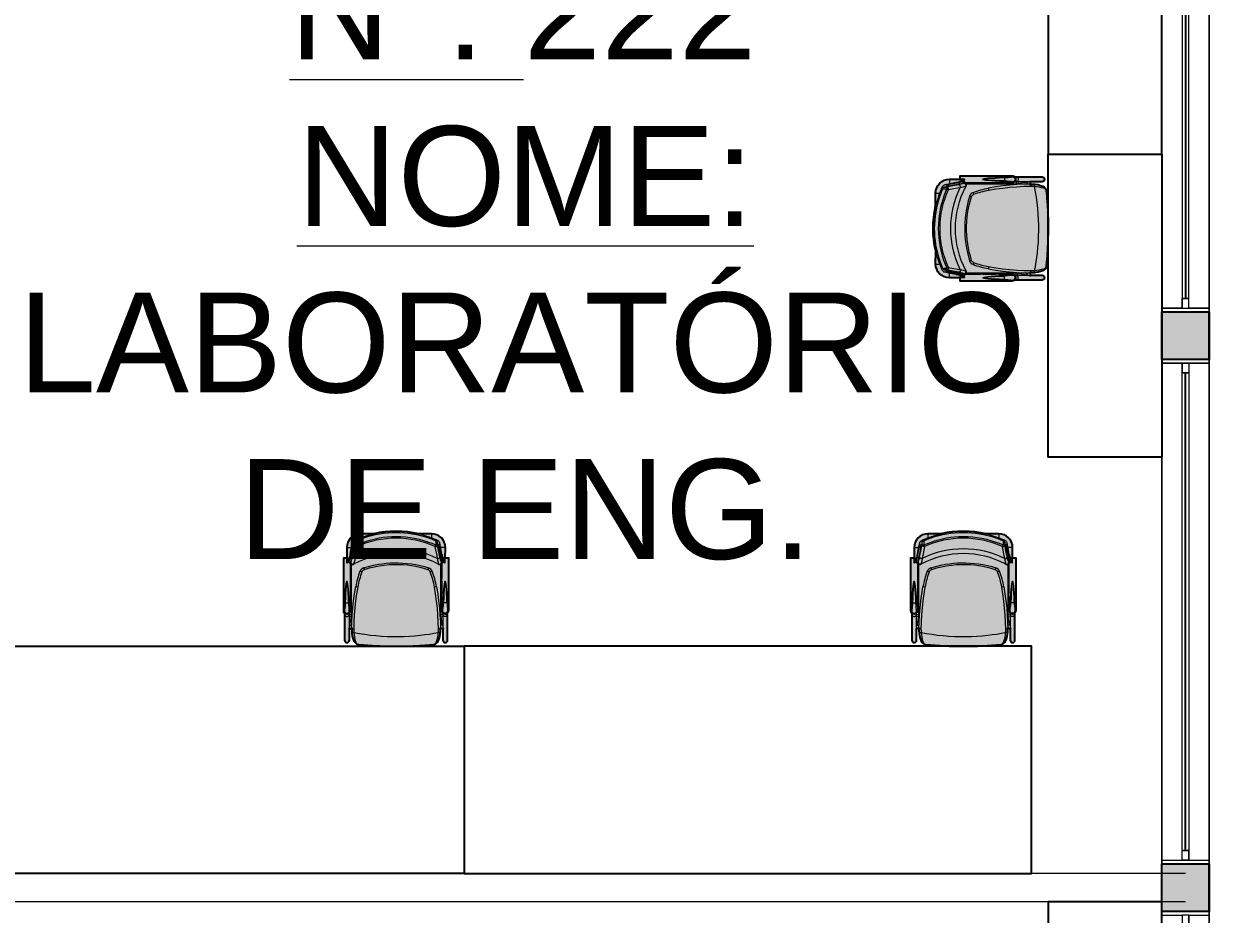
# Model space of a CAD drawing. Header units: metres. Extents: x 512 to 829, y -209 to 245.
# Drawn here: x 706.9 to 713.17, y -145.59 to -140.88 of the extents above; entities that cross this region are included whole.
import ezdxf

# ---------------------------------------------------------------- set-up
doc = ezdxf.new("R2010")
doc.units = ezdxf.units.M
doc.header["$LTSCALE"] = 0.508
doc.set_wipeout_variables(frame=1)
doc.header["$PDSIZE"] = -2
doc.layers.get('0').update_dxf_attribs({"lineweight": 15})
for name, color, linetype, lineweight in [('AMB-NOVOS', 10, 'Continuous', 15), ('None', 7, 'Continuous', 5), ('NãoImprimir', 7, 'Continuous', 5), ('Peitoris', 2, 'Continuous', 5), ('Telhado-Princ', 7, 'Continuous', 5)]:
    doc.layers.add(name, color=color, linetype=linetype, lineweight=lineweight)
doc.layers.add('MB-ARQ-MOBILIÁRIO 02', color=2, linetype='Continuous')
doc.layers.add('MB-ARQ-MOBILIÁRIO-CADEIRAS', color=7, linetype='Continuous')
doc.layers.add('MB-ARQ-MOBILIÁRIO-CADEIRAS-02', color=7, linetype='Continuous', true_color=0x747474)

# ---------------------------------------------------------------- blocks, each defined once
blk = doc.blocks.new('Grupo-4178')
at = {"color": 7, "linetype": 'Continuous', "lineweight": 5}
for points in [[(-1.325, 0.125), (-1.30595, 0.125), (-1.30595, -0.125), (-1.325, -0.125)], [(1.30595, 0.125), (1.325, 0.125), (1.325, -0.125), (1.30595, -0.125)]]:
    blk.add_wipeout(points, dxfattribs=at).dxf.layer = 'None'
at = {"layer": 'None', "color": 7, "linetype": 'Continuous', "lineweight": 5}
for points in [[(-1.325, 0.125), (-1.30595, 0.125), (-1.30595, -0.125), (-1.325, -0.125)], [(1.30595, 0.125), (1.325, 0.125), (1.325, -0.125), (1.30595, -0.125)]]:
    blk.add_lwpolyline(points, close=True, dxfattribs=at)
blk = doc.blocks.new('Grupo-4179')
at = {"layer": 'None', "color": 7}
blk.add_blockref('Grupo-4178', (0, 0), dxfattribs=at)
at = {"layer": 'None', "color": 7, "linetype": 'Continuous', "lineweight": 5}
for p, q in [((-1.325, 0.125), (-1.30595, 0.125)), ((-1.30595, 0.125), (-1.30595, -0.125)), ((1.325, 0.125), (1.30595, 0.125)), ((1.30595, 0.125), (1.30595, -0.125)), ((-1.325, -0.125), (-1.30595, -0.125)), ((1.325, -0.125), (1.30595, -0.125))]:
    blk.add_line(p, q, dxfattribs=at)
blk = doc.blocks.new('Grupo-4180')
at = {"layer": 'None', "color": 7, "linetype": 'Continuous', "lineweight": 5}
for p, q in [((-1.3059, 0.0175), (-1.3059, -0.0175)), ((1.3059, 0.0175), (1.3059, -0.0175))]:
    blk.add_line(p, q, dxfattribs=at)
blk = doc.blocks.new('Grupo-4181')
at = {"color": 7, "linetype": 'Continuous', "lineweight": 5}
for points in [[(-1.3059, 0.0175), (-1.2551, 0.0175), (-1.2551, -0.0175), (-1.3059, -0.0175)], [(1.2551, 0.0175), (1.3059, 0.0175), (1.3059, -0.0175), (1.2551, -0.0175)]]:
    blk.add_wipeout(points, dxfattribs=at).dxf.layer = 'None'
at = {"layer": 'None', "color": 7, "linetype": 'Continuous', "lineweight": 5}
for points in [[(-1.3059, 0.0175), (-1.2551, 0.0175), (-1.2551, -0.0175), (-1.3059, -0.0175)], [(1.2551, 0.0175), (1.3059, 0.0175), (1.3059, -0.0175), (1.2551, -0.0175)]]:
    blk.add_lwpolyline(points, close=True, dxfattribs=at)
blk = doc.blocks.new('Grupo-4182')
at = {"layer": 'None', "color": 7}
blk.add_blockref('Grupo-4180', (0, 0), dxfattribs=at)
at = {"color": 7, "linetype": 'Continuous', "lineweight": 5}
blk.add_wipeout([(-1.2551, 0.0175), (1.2551, 0.0175), (1.2551, -0.0175), (-1.2551, -0.0175)], dxfattribs=at).dxf.layer = 'None'
at = {"layer": 'None', "color": 7, "linetype": 'Continuous', "lineweight": 5}
blk.add_lwpolyline([(-1.2551, 0.0175), (1.2551, 0.0175), (1.2551, -0.0175), (-1.2551, -0.0175)], close=True, dxfattribs=at)
at = {"layer": 'None', "color": 7}
blk.add_blockref('Grupo-4181', (0, 0), dxfattribs=at)
at = {"layer": 'None', "color": 7, "linetype": 'Continuous', "lineweight": 5}
for p, q in [((-1.3059, 0.0175), (-1.2551, 0.0175)), ((-1.2551, 0.0175), (-1.2551, -0.0175)), ((1.3059, 0.0175), (1.2551, 0.0175)), ((1.2551, 0.0175), (1.2551, -0.0175)), ((-1.3059, -0.0175), (-1.2551, -0.0175)), ((1.3059, -0.0175), (1.2551, -0.0175))]:
    blk.add_line(p, q, dxfattribs=at)
blk = doc.blocks.new('Grupo-4183')
at = {"color": 7, "linetype": 'Continuous', "lineweight": 9}
blk.add_wipeout([(-1.25515, 0.000635), (1.25515, 0.000635), (1.25515, -0.000635), (-1.25515, -0.000635)], dxfattribs=at).dxf.layer = 'None'
blk = doc.blocks.new('Grupo-4184')
at = {"layer": 'None', "color": 7}
blk.add_blockref('Grupo-4183', (0, 0), dxfattribs=at)
at = {"layer": 'None', "color": 7, "linetype": 'Continuous', "lineweight": 25}
for p, q in [((-1.25515, 0.000635), (1.25515, 0.000635)), ((-1.25515, -0.000635), (1.25515, -0.000635))]:
    blk.add_line(p, q, dxfattribs=at)
blk = doc.blocks.new('Grupo-4185')
at = {"layer": 'None', "color": 7, "linetype": 'Continuous', "lineweight": 20}
for p, q in [((1.325, 0.125), (-1.325, 0.125)), ((1.325, -0.125), (-1.325, -0.125))]:
    blk.add_line(p, q, dxfattribs=at)
blk = doc.blocks.new('Window (2D)-355')
at = {"color": 7, "linetype": 'Continuous', "lineweight": 5}
blk.add_wipeout([(-1.325, 0.125), (1.325, 0.125), (1.325, -0.125), (-1.325, -0.125)], dxfattribs=at).dxf.layer = 'None'
at = {"layer": 'None', "color": 7}
blk.add_blockref('Grupo-4179', (0, 0), dxfattribs=at)
at = {"layer": 'None', "color": 7, "linetype": 'Continuous', "lineweight": 5}
for p, q in [((-1.325, 0.125), (1.325, 0.125)), ((-1.325, -0.125), (1.325, -0.125))]:
    blk.add_line(p, q, dxfattribs=at)
at = {"layer": 'NãoImprimir', "linetype": 'Continuous'}
for p in [(-1.325, 0), (1.325, 0)]:
    blk.add_point(p, dxfattribs=at)
at = {"layer": 'Peitoris'}
blk.add_blockref('Grupo-4182', (0, 0), dxfattribs=at)
blk.add_blockref('Grupo-4184', (0, 0), dxfattribs=at)
at = {"layer": 'Telhado-Princ'}
blk.add_blockref('Grupo-4185', (0, 0), dxfattribs=at)
blk = doc.blocks.new('Grupo-4186')
at = {"color": 7, "linetype": 'Continuous', "lineweight": 5}
for points in [[(-1.325, 0.125), (-1.30595, 0.125), (-1.30595, -0.125), (-1.325, -0.125)], [(1.30595, 0.125), (1.325, 0.125), (1.325, -0.125), (1.30595, -0.125)]]:
    blk.add_wipeout(points, dxfattribs=at).dxf.layer = 'None'
at = {"layer": 'None', "color": 7, "linetype": 'Continuous', "lineweight": 5}
for points in [[(-1.325, 0.125), (-1.30595, 0.125), (-1.30595, -0.125), (-1.325, -0.125)], [(1.30595, 0.125), (1.325, 0.125), (1.325, -0.125), (1.30595, -0.125)]]:
    blk.add_lwpolyline(points, close=True, dxfattribs=at)
blk = doc.blocks.new('Grupo-4187')
at = {"layer": 'None', "color": 7}
blk.add_blockref('Grupo-4186', (0, 0), dxfattribs=at)
at = {"layer": 'None', "color": 7, "linetype": 'Continuous', "lineweight": 5}
for p, q in [((-1.325, 0.125), (-1.30595, 0.125)), ((-1.30595, 0.125), (-1.30595, -0.125)), ((1.325, 0.125), (1.30595, 0.125)), ((1.30595, 0.125), (1.30595, -0.125)), ((-1.325, -0.125), (-1.30595, -0.125)), ((1.325, -0.125), (1.30595, -0.125))]:
    blk.add_line(p, q, dxfattribs=at)
blk = doc.blocks.new('Grupo-4188')
at = {"layer": 'None', "color": 7, "linetype": 'Continuous', "lineweight": 5}
for p, q in [((-1.3059, 0.0175), (-1.3059, -0.0175)), ((1.3059, 0.0175), (1.3059, -0.0175))]:
    blk.add_line(p, q, dxfattribs=at)
blk = doc.blocks.new('Grupo-4189')
at = {"color": 7, "linetype": 'Continuous', "lineweight": 5}
for points in [[(-1.3059, 0.0175), (-1.2551, 0.0175), (-1.2551, -0.0175), (-1.3059, -0.0175)], [(1.2551, 0.0175), (1.3059, 0.0175), (1.3059, -0.0175), (1.2551, -0.0175)]]:
    blk.add_wipeout(points, dxfattribs=at).dxf.layer = 'None'
at = {"layer": 'None', "color": 7, "linetype": 'Continuous', "lineweight": 5}
for points in [[(-1.3059, 0.0175), (-1.2551, 0.0175), (-1.2551, -0.0175), (-1.3059, -0.0175)], [(1.2551, 0.0175), (1.3059, 0.0175), (1.3059, -0.0175), (1.2551, -0.0175)]]:
    blk.add_lwpolyline(points, close=True, dxfattribs=at)
blk = doc.blocks.new('Grupo-4190')
at = {"layer": 'None', "color": 7}
blk.add_blockref('Grupo-4188', (0, 0), dxfattribs=at)
at = {"color": 7, "linetype": 'Continuous', "lineweight": 5}
blk.add_wipeout([(-1.2551, 0.0175), (1.2551, 0.0175), (1.2551, -0.0175), (-1.2551, -0.0175)], dxfattribs=at).dxf.layer = 'None'
at = {"layer": 'None', "color": 7, "linetype": 'Continuous', "lineweight": 5}
blk.add_lwpolyline([(-1.2551, 0.0175), (1.2551, 0.0175), (1.2551, -0.0175), (-1.2551, -0.0175)], close=True, dxfattribs=at)
at = {"layer": 'None', "color": 7}
blk.add_blockref('Grupo-4189', (0, 0), dxfattribs=at)
at = {"layer": 'None', "color": 7, "linetype": 'Continuous', "lineweight": 5}
for p, q in [((-1.3059, 0.0175), (-1.2551, 0.0175)), ((-1.2551, 0.0175), (-1.2551, -0.0175)), ((1.3059, 0.0175), (1.2551, 0.0175)), ((1.2551, 0.0175), (1.2551, -0.0175)), ((-1.3059, -0.0175), (-1.2551, -0.0175)), ((1.3059, -0.0175), (1.2551, -0.0175))]:
    blk.add_line(p, q, dxfattribs=at)
blk = doc.blocks.new('Grupo-4191')
at = {"color": 7, "linetype": 'Continuous', "lineweight": 9}
blk.add_wipeout([(-1.25515, 0.000635), (1.25515, 0.000635), (1.25515, -0.000635), (-1.25515, -0.000635)], dxfattribs=at).dxf.layer = 'None'
blk = doc.blocks.new('Grupo-4192')
at = {"layer": 'None', "color": 7}
blk.add_blockref('Grupo-4191', (0, 0), dxfattribs=at)
at = {"layer": 'None', "color": 7, "linetype": 'Continuous', "lineweight": 25}
for p, q in [((-1.25515, 0.000635), (1.25515, 0.000635)), ((-1.25515, -0.000635), (1.25515, -0.000635))]:
    blk.add_line(p, q, dxfattribs=at)
blk = doc.blocks.new('Grupo-4193')
at = {"layer": 'None', "color": 7, "linetype": 'Continuous', "lineweight": 20}
for p, q in [((1.325, 0.125), (-1.325, 0.125)), ((1.325, -0.125), (-1.325, -0.125))]:
    blk.add_line(p, q, dxfattribs=at)
blk = doc.blocks.new('Window (2D)-356')
at = {"color": 7, "linetype": 'Continuous', "lineweight": 5}
blk.add_wipeout([(-1.325, 0.125), (1.325, 0.125), (1.325, -0.125), (-1.325, -0.125)], dxfattribs=at).dxf.layer = 'None'
at = {"layer": 'None', "color": 7}
blk.add_blockref('Grupo-4187', (0, 0), dxfattribs=at)
at = {"layer": 'None', "color": 7, "linetype": 'Continuous', "lineweight": 5}
for p, q in [((-1.325, 0.125), (1.325, 0.125)), ((-1.325, -0.125), (1.325, -0.125))]:
    blk.add_line(p, q, dxfattribs=at)
at = {"layer": 'NãoImprimir', "linetype": 'Continuous'}
for p in [(-1.325, 0), (1.325, 0)]:
    blk.add_point(p, dxfattribs=at)
at = {"layer": 'Peitoris'}
blk.add_blockref('Grupo-4190', (0, 0), dxfattribs=at)
blk.add_blockref('Grupo-4192', (0, 0), dxfattribs=at)
at = {"layer": 'Telhado-Princ'}
blk.add_blockref('Grupo-4193', (0, 0), dxfattribs=at)
blk = doc.blocks.new('Grupo-4194')
at = {"color": 7, "linetype": 'Continuous', "lineweight": 5}
for points in [[(-1.325, 0.125), (-1.30595, 0.125), (-1.30595, -0.125), (-1.325, -0.125)], [(1.30595, 0.125), (1.325, 0.125), (1.325, -0.125), (1.30595, -0.125)]]:
    blk.add_wipeout(points, dxfattribs=at).dxf.layer = 'None'
at = {"layer": 'None', "color": 7, "linetype": 'Continuous', "lineweight": 5}
for points in [[(-1.325, 0.125), (-1.30595, 0.125), (-1.30595, -0.125), (-1.325, -0.125)], [(1.30595, 0.125), (1.325, 0.125), (1.325, -0.125), (1.30595, -0.125)]]:
    blk.add_lwpolyline(points, close=True, dxfattribs=at)
blk = doc.blocks.new('Grupo-4195')
at = {"layer": 'None', "color": 7}
blk.add_blockref('Grupo-4194', (0, 0), dxfattribs=at)
at = {"layer": 'None', "color": 7, "linetype": 'Continuous', "lineweight": 5}
for p, q in [((-1.325, 0.125), (-1.30595, 0.125)), ((-1.30595, 0.125), (-1.30595, -0.125)), ((1.325, 0.125), (1.30595, 0.125)), ((1.30595, 0.125), (1.30595, -0.125)), ((-1.325, -0.125), (-1.30595, -0.125)), ((1.325, -0.125), (1.30595, -0.125))]:
    blk.add_line(p, q, dxfattribs=at)
blk = doc.blocks.new('Grupo-4196')
at = {"layer": 'None', "color": 7, "linetype": 'Continuous', "lineweight": 5}
for p, q in [((-1.3059, 0.0175), (-1.3059, -0.0175)), ((1.3059, 0.0175), (1.3059, -0.0175))]:
    blk.add_line(p, q, dxfattribs=at)
blk = doc.blocks.new('Grupo-4197')
at = {"color": 7, "linetype": 'Continuous', "lineweight": 5}
for points in [[(-1.3059, 0.0175), (-1.2551, 0.0175), (-1.2551, -0.0175), (-1.3059, -0.0175)], [(1.2551, 0.0175), (1.3059, 0.0175), (1.3059, -0.0175), (1.2551, -0.0175)]]:
    blk.add_wipeout(points, dxfattribs=at).dxf.layer = 'None'
at = {"layer": 'None', "color": 7, "linetype": 'Continuous', "lineweight": 5}
for points in [[(-1.3059, 0.0175), (-1.2551, 0.0175), (-1.2551, -0.0175), (-1.3059, -0.0175)], [(1.2551, 0.0175), (1.3059, 0.0175), (1.3059, -0.0175), (1.2551, -0.0175)]]:
    blk.add_lwpolyline(points, close=True, dxfattribs=at)
blk = doc.blocks.new('Grupo-4198')
at = {"layer": 'None', "color": 7}
blk.add_blockref('Grupo-4196', (0, 0), dxfattribs=at)
at = {"color": 7, "linetype": 'Continuous', "lineweight": 5}
blk.add_wipeout([(-1.2551, 0.0175), (1.2551, 0.0175), (1.2551, -0.0175), (-1.2551, -0.0175)], dxfattribs=at).dxf.layer = 'None'
at = {"layer": 'None', "color": 7, "linetype": 'Continuous', "lineweight": 5}
blk.add_lwpolyline([(-1.2551, 0.0175), (1.2551, 0.0175), (1.2551, -0.0175), (-1.2551, -0.0175)], close=True, dxfattribs=at)
at = {"layer": 'None', "color": 7}
blk.add_blockref('Grupo-4197', (0, 0), dxfattribs=at)
at = {"layer": 'None', "color": 7, "linetype": 'Continuous', "lineweight": 5}
for p, q in [((-1.3059, 0.0175), (-1.2551, 0.0175)), ((-1.2551, 0.0175), (-1.2551, -0.0175)), ((1.3059, 0.0175), (1.2551, 0.0175)), ((1.2551, 0.0175), (1.2551, -0.0175)), ((-1.3059, -0.0175), (-1.2551, -0.0175)), ((1.3059, -0.0175), (1.2551, -0.0175))]:
    blk.add_line(p, q, dxfattribs=at)
blk = doc.blocks.new('Grupo-4199')
at = {"color": 7, "linetype": 'Continuous', "lineweight": 9}
blk.add_wipeout([(-1.25515, 0.000635), (1.25515, 0.000635), (1.25515, -0.000635), (-1.25515, -0.000635)], dxfattribs=at).dxf.layer = 'None'
blk = doc.blocks.new('Grupo-4200')
at = {"layer": 'None', "color": 7}
blk.add_blockref('Grupo-4199', (0, 0), dxfattribs=at)
at = {"layer": 'None', "color": 7, "linetype": 'Continuous', "lineweight": 25}
for p, q in [((-1.25515, 0.000635), (1.25515, 0.000635)), ((-1.25515, -0.000635), (1.25515, -0.000635))]:
    blk.add_line(p, q, dxfattribs=at)
blk = doc.blocks.new('Grupo-4201')
at = {"layer": 'None', "color": 7, "linetype": 'Continuous', "lineweight": 20}
for p, q in [((1.325, 0.125), (-1.325, 0.125)), ((1.325, -0.125), (-1.325, -0.125))]:
    blk.add_line(p, q, dxfattribs=at)
blk = doc.blocks.new('Window (2D)-357')
at = {"color": 7, "linetype": 'Continuous', "lineweight": 5}
blk.add_wipeout([(-1.325, 0.125), (1.325, 0.125), (1.325, -0.125), (-1.325, -0.125)], dxfattribs=at).dxf.layer = 'None'
at = {"layer": 'None', "color": 7}
blk.add_blockref('Grupo-4195', (0, 0), dxfattribs=at)
at = {"layer": 'None', "color": 7, "linetype": 'Continuous', "lineweight": 5}
for p, q in [((-1.325, 0.125), (1.325, 0.125)), ((-1.325, -0.125), (1.325, -0.125))]:
    blk.add_line(p, q, dxfattribs=at)
at = {"layer": 'NãoImprimir', "linetype": 'Continuous'}
for p in [(-1.325, 0), (1.325, 0)]:
    blk.add_point(p, dxfattribs=at)
at = {"layer": 'Peitoris'}
blk.add_blockref('Grupo-4198', (0, 0), dxfattribs=at)
blk.add_blockref('Grupo-4200', (0, 0), dxfattribs=at)
at = {"layer": 'Telhado-Princ'}
blk.add_blockref('Grupo-4201', (0, 0), dxfattribs=at)
blk = doc.blocks.new('TECTON FIXA')
h = blk.add_hatch(color=256)
edge = h.paths.add_edge_path()
edge.add_line((-0.2473, 0.0321), (-0.2473, 0.0928))
edge.add_line((-0.2473, 0.0928), (-0.2348, 0.0968))
edge.add_line((-0.2348, 0.0968), (-0.2348, 0.0817))
edge.add_arc((-0.105, 0.0817), 0.1298, 180, 204.52049)
edge.add_arc((-0.1939, 0.0412), 0.0321, 204.52049, 259.94079)
edge.add_arc((-0.002, 2.0405), 2.0405, 264.44547, 275.71592)
edge.add_arc((0.196, 0.0391), 0.0294, 280.22059, 337.58541)
edge.add_arc((0.0809, 0.0865), 0.1539, 337.58541, 356.34652)
edge.add_line((0.2344, 0.0767), (0.2348, 0.0968))
edge.add_line((0.2348, 0.0968), (0.2473, 0.0928))
edge.add_line((0.2473, 0.0928), (0.2473, 0.0321))
edge.add_arc((0.26, 0.0321), 0.0127, 180, 360)
edge.add_line((0.2727, 0.0321), (0.2726, 0.1751))
edge.add_arc((0.299, 0.1752), 0.0264, 140.26598, 180.05265, ccw=False)
edge.add_line((0.2787, 0.192), (0.279, 0.4651))
edge.add_line((0.279, 0.4651), (0.26, 0.4651))
edge.add_line((0.26, 0.4651), (0.2604, 0.5221))
edge.add_arc((0.1881, 0.5226), 0.0723, 359.64528, 450.35472)
edge.add_line((0.1877, 0.5948), (0.1189, 0.5944))
edge.add_arc((0, 0.0855), 0.5226, 76.84676, 102.97923)
edge.add_line((-0.1174, 0.5948), (-0.1877, 0.5948))
edge.add_arc((-0.1877, 0.5221), 0.0727, 90, 180)
edge.add_line((-0.2604, 0.5221), (-0.26, 0.4651))
edge.add_line((-0.26, 0.4651), (-0.279, 0.4651))
edge.add_line((-0.279, 0.4651), (-0.2789, 0.1891))
edge.add_arc((-0.2605, 0.1891), 0.0185, 180.0184, 226.71001)
edge.add_line((-0.2731, 0.1757), (-0.2727, 0.0321))
edge.add_arc((-0.26, 0.0321), 0.0127, 180.16437, 360)
blk.add_lwpolyline([(-0.2727, 0.0321, 1), (-0.2473, 0.0321), (-0.2473, 0.0928), (-0.2348, 0.0968), (-0.2348, 0.0817, 0.107401), (-0.2231, 0.0278, 0.246643), (-0.1995, 0.0096, 0.049216), (0.2012, 0.0101, 0.255663), (0.2231, 0.0278, 0.082044), (0.2344, 0.0767), (0.2348, 0.0968), (0.2473, 0.0928), (0.2473, 0.0321, 1), (0.2727, 0.0321), (0.2726, 0.1751, -0.175367), (0.2787, 0.192), (0.279, 0.4651), (0.26, 0.4651), (0.2604, 0.5221, 0.417845), (0.1877, 0.5948), (0.1189, 0.5944, 0.114521), (-0.1174, 0.5948), (-0.1877, 0.5948, 0.414214), (-0.2604, 0.5221), (-0.26, 0.4651), (-0.279, 0.4651), (-0.2789, 0.1891, 0.206597), (-0.2731, 0.1757), (-0.2727, 0.0321, 0.998567), (-0.2473, 0.0321), (-0.2473, 0.0928), (-0.2348, 0.0968)], format="xyb")
at = {"layer": 'MB-ARQ-MOBILIÁRIO-CADEIRAS', "linetype": 'Continuous', "lineweight": 15}
for p, q in [((-0.1174, 0.5948), (-0.1877, 0.5948)), ((-0.1877, 0.5948), (-0.1877, 0.5736)), ((0.1877, 0.5948), (0.1174, 0.5948)), ((0.1877, 0.5948), (0.1877, 0.5736)), ((-0.2604, 0.5221), (-0.2604, 0.4651)), ((-0.2604, 0.5221), (-0.2358, 0.5221)), ((-0.231, 0.5293), (-0.231, 0.5471)), ((-0.2188, 0.5499), (-0.2192, 0.5482)), ((-0.2192, 0.5482), (-0.2192, 0.5399)), ((-0.2188, 0.5356), (-0.2188, 0.5499)), ((-0.2188, 0.5356), (-0.2098, 0.5356)), ((-0.213, 0.5562), (-0.213, 0.5633)), ((-0.2098, 0.5579), (-0.2098, 0.5356)), ((0.2098, 0.5579), (0.2098, 0.5356)), ((0.2188, 0.5356), (0.2098, 0.5356)), ((0.213, 0.5562), (0.213, 0.5633)), ((0.2188, 0.5356), (0.2188, 0.5499)), ((0.2188, 0.5499), (0.2192, 0.5482)), ((0.2192, 0.5482), (0.2192, 0.5399)), ((0.231, 0.5293), (0.231, 0.5471)), ((0.2604, 0.5221), (0.2358, 0.5221)), ((0.2604, 0.4651), (0.2604, 0.5221)), ((-0.279, 0.4651), (-0.279, 0.3557)), ((-0.279, 0.4651), (-0.26, 0.4651)), ((-0.26, 0.44), (-0.26, 0.4651)), ((-0.26, 0.4651), (-0.2485, 0.4651)), ((-0.2532, 0.4441), (-0.2532, 0.4604)), ((-0.2498, 0.4455), (-0.2494, 0.4465)), ((-0.2498, 0.4455), (-0.2498, 0.4456)), ((-0.2492, 0.447), (-0.2494, 0.4466)), ((-0.2494, 0.4465), (-0.2494, 0.4466)), ((-0.2492, 0.4633), (-0.2492, 0.447)), ((-0.241, 0.3558), (-0.241, 0.442)), ((-0.241, 0.4415), (-0.2407, 0.4416)), ((-0.24, 0.4435), (-0.24, 0.4433)), ((-0.2395, 0.4452), (-0.2395, 0.4447)), ((0.2395, 0.4452), (0.2395, 0.4447)), ((0.24, 0.4433), (0.24, 0.4435)), ((0.241, 0.4415), (0.2407, 0.4416)), ((0.241, 0.442), (0.241, 0.3558)), ((0.26, 0.4651), (0.2485, 0.4651)), ((0.2492, 0.4633), (0.2492, 0.447)), ((0.2492, 0.447), (0.2494, 0.4466)), ((0.2494, 0.4465), (0.2494, 0.4466)), ((0.2498, 0.4455), (0.2494, 0.4465)), ((0.2498, 0.4455), (0.2498, 0.4456)), ((0.2532, 0.4441), (0.2532, 0.4604)), ((0.26, 0.44), (0.26, 0.4651)), ((0.279, 0.4651), (0.26, 0.4651)), ((0.279, 0.3557), (0.279, 0.4651)), ((-0.235, 0.1685), (-0.235, 0.4342)), ((-0.2229, 0.4344), (-0.2237, 0.434)), ((-0.2229, 0.4344), (-0.2215, 0.435)), ((0.2229, 0.4344), (0.2215, 0.435)), ((0.2229, 0.4344), (0.2237, 0.434)), ((0.235, 0.4343), (0.235, 0.1685)), ((-0.279, 0.3557), (-0.279, 0.3555)), ((-0.2787, 0.3449), (-0.2788, 0.3449)), ((-0.2412, 0.3449), (-0.2413, 0.3449)), ((-0.241, 0.3556), (-0.241, 0.3558)), ((0.2412, 0.3449), (0.2413, 0.3449)), ((0.2787, 0.3449), (0.2788, 0.3449)), ((0.279, 0.3557), (0.279, 0.3555)), ((-0.279, 0.2629), (-0.279, 0.1891)), ((-0.241, 0.1891), (-0.241, 0.2625)), ((0.241, 0.2625), (0.241, 0.1891)), ((0.279, 0.1891), (0.279, 0.2629)), ((-0.279, 0.1891), (-0.2789, 0.1891)), ((-0.2688, 0.2306), (-0.2512, 0.2306)), ((-0.2411, 0.1891), (-0.241, 0.1891)), ((0.2411, 0.1891), (0.241, 0.1891)), ((0.2688, 0.2306), (0.2512, 0.2306)), ((0.279, 0.1891), (0.2789, 0.1891)), ((-0.2727, 0.1752), (-0.2727, 0.1691)), ((-0.2727, 0.1691), (-0.2727, 0.0321)), ((-0.2473, 0.1691), (-0.2473, 0.1751)), ((-0.2473, 0.1034), (-0.2473, 0.1691)), ((-0.2473, 0.1685), (-0.235, 0.1685)), ((-0.2473, 0.1596), (-0.2359, 0.1576)), ((-0.2442, 0.1108), (-0.2359, 0.1576)), ((0.2473, 0.1685), (0.235, 0.1685)), ((0.2473, 0.1596), (0.2359, 0.1576)), ((0.2359, 0.1576), (0.2442, 0.1108)), ((0.2473, 0.1752), (0.2473, 0.1691)), ((0.2473, 0.1691), (0.2473, 0.1034)), ((0.2727, 0.1691), (0.2727, 0.1751)), ((0.2727, 0.0321), (0.2727, 0.1691)), ((-0.2504, 0.0918), (-0.2348, 0.0968)), ((-0.2473, 0.1097), (-0.2344, 0.1139)), ((-0.2473, 0.1096), (-0.2344, 0.1138)), ((-0.2473, 0.0321), (-0.2473, 0.0929)), ((-0.235, 0.0891), (-0.235, 0.0883)), ((0.2473, 0.1097), (0.2344, 0.1139)), ((0.2473, 0.1096), (0.2344, 0.1138)), ((0.2504, 0.0918), (0.2348, 0.0968)), ((0.235, 0.0883), (0.235, 0.0891)), ((0.2473, 0.093), (0.2473, 0.0321)), ((-0.2231, 0.0278), (-0.2231, 0.0285)), ((-0.1981, 0.0092), (-0.1981, 0.0093)), ((0.1981, 0.0092), (0.1981, 0.0093)), ((0.2231, 0.0278), (0.2231, 0.0285))]:
    blk.add_line(p, q, dxfattribs=at)
at = {"layer": 'MB-ARQ-MOBILIÁRIO-CADEIRAS', "linetype": 'Continuous', "lineweight": 15, "flags": 128}
for points in [[(-0.213, 0.5633), (-0.1931, 0.5716), (-0.1728, 0.5791), (-0.1523, 0.5857), (-0.1315, 0.5915), (-0.1098, 0.5966), (-0.0879, 0.6008), (-0.0659, 0.604), (-0.0438, 0.6063), (-0.0219, 0.6077), (0, 0.6082), (0.0216, 0.6077), (0.0432, 0.6064), (0.0648, 0.6042), (0.0862, 0.6011), (0.1081, 0.597), (0.1298, 0.5919), (0.1512, 0.586), (0.1724, 0.5792), (0.1929, 0.5717), (0.213, 0.5633)], [(-0.2098, 0.5579), (-0.1903, 0.566), (-0.1704, 0.5732), (-0.1503, 0.5797), (-0.1299, 0.5854), (-0.1087, 0.5903), (-0.0873, 0.5944), (-0.0658, 0.5976), (-0.0441, 0.5999), (-0.0221, 0.6013), (0, 0.6018), (0.0214, 0.6013), (0.0429, 0.6), (0.0642, 0.5978), (0.0854, 0.5947), (0.1071, 0.5907), (0.1286, 0.5857), (0.1499, 0.5798), (0.1709, 0.5731), (0.1905, 0.5659), (0.2098, 0.5579)], [(-0.2098, 0.5356), (-0.1906, 0.5437), (-0.1711, 0.5511), (-0.1513, 0.5576), (-0.1313, 0.5634), (-0.1104, 0.5685), (-0.0894, 0.5727), (-0.0681, 0.576), (-0.0468, 0.5785), (-0.0234, 0.5801), (0, 0.5806), (0.0246, 0.58), (0.0491, 0.5782), (0.0736, 0.5752), (0.0978, 0.5711), (0.1218, 0.5658), (0.1443, 0.5598), (0.1665, 0.5527), (0.1884, 0.5446), (0.2098, 0.5356)], [(-0.2427, 0.4875), (-0.2369, 0.5175), (-0.231, 0.5471)], [(-0.2419, 0.4736), (-0.2365, 0.5017), (-0.231, 0.5293)], [(-0.2256, 0.526), (-0.2263, 0.5221), (-0.2293, 0.5066), (-0.2362, 0.4704)], [(-0.2317, 0.4728), (-0.2257, 0.5037), (-0.2196, 0.5341)], [(-0.2313, 0.4728), (-0.2251, 0.5044), (-0.2188, 0.5356)], [(-0.231, 0.5471), (-0.23, 0.5497), (-0.2282, 0.5524), (-0.2259, 0.5549), (-0.2231, 0.5573), (-0.2196, 0.5598), (-0.2156, 0.5621), (-0.213, 0.5633)], [(-0.231, 0.5293), (-0.2304, 0.5309), (-0.2292, 0.5326), (-0.2273, 0.5345), (-0.2247, 0.5366), (-0.2221, 0.5383), (-0.2192, 0.5399)], [(-0.2188, 0.5499), (-0.2183, 0.5512), (-0.2174, 0.5526), (-0.2163, 0.5538), (-0.2149, 0.555), (-0.2131, 0.5562), (-0.2111, 0.5573), (-0.2098, 0.5579)], [(-0.2055, 0.5271), (-0.2075, 0.5268), (-0.2095, 0.5268), (-0.2116, 0.5272), (-0.2135, 0.528), (-0.2152, 0.5291), (-0.2166, 0.5304), (-0.2178, 0.532), (-0.2185, 0.5338), (-0.2188, 0.5356)], [(-0.2055, 0.5271), (-0.2073, 0.5176), (-0.2147, 0.4791), (-0.2174, 0.4646)], [(0.2055, 0.5271), (0.2075, 0.5268), (0.2095, 0.5268), (0.2116, 0.5272), (0.2135, 0.528), (0.2152, 0.5291), (0.2167, 0.5304), (0.2178, 0.532), (0.2185, 0.5338), (0.2188, 0.5356)], [(0.2055, 0.5271), (0.2073, 0.5176), (0.2147, 0.4791), (0.2174, 0.4646)], [(0.2188, 0.5499), (0.2183, 0.5512), (0.2174, 0.5526), (0.2163, 0.5538), (0.2149, 0.555), (0.2131, 0.5562), (0.2111, 0.5573), (0.2098, 0.5579)], [(0.231, 0.5471), (0.23, 0.5497), (0.2282, 0.5524), (0.2259, 0.5549), (0.2231, 0.5573), (0.2196, 0.5598), (0.2156, 0.5621), (0.213, 0.5633)], [(0.2313, 0.4728), (0.2251, 0.5044), (0.2188, 0.5356)], [(0.231, 0.5293), (0.2304, 0.5309), (0.2292, 0.5326), (0.2273, 0.5345), (0.2247, 0.5366), (0.2221, 0.5383), (0.2192, 0.5399)], [(0.2317, 0.4728), (0.2257, 0.5037), (0.2196, 0.5341)], [(0.2256, 0.526), (0.2263, 0.5221), (0.2293, 0.5066), (0.2362, 0.4704)], [(0.2427, 0.4875), (0.2369, 0.5175), (0.231, 0.5471)], [(0.2419, 0.4736), (0.2365, 0.5017), (0.231, 0.5293)], [(-0.2494, 0.4466), (-0.2496, 0.4462), (-0.2498, 0.4456)], [(-0.2494, 0.4465), (-0.2481, 0.4496), (-0.2468, 0.4532), (-0.2456, 0.4574), (-0.2437, 0.4649), (-0.2419, 0.4736)], [(-0.2435, 0.4431), (-0.2439, 0.442), (-0.244, 0.4412)], [(-0.244, 0.4412), (-0.2428, 0.4417), (-0.2417, 0.442), (-0.2411, 0.4421), (-0.241, 0.442)], [(-0.2362, 0.4704), (-0.2369, 0.4665), (-0.2384, 0.4594), (-0.24, 0.4532), (-0.2417, 0.4476), (-0.2435, 0.4431)], [(-0.24, 0.4433), (-0.2399, 0.4437), (-0.2395, 0.4447)], [(-0.24, 0.4433), (-0.24, 0.4429), (-0.2398, 0.4414), (-0.2394, 0.4398), (-0.2388, 0.4383), (-0.2379, 0.4368), (-0.2366, 0.4355), (-0.2352, 0.4344), (-0.2338, 0.4336), (-0.2323, 0.4331), (-0.2309, 0.4328), (-0.2295, 0.4327), (-0.2283, 0.4327), (-0.2272, 0.4329), (-0.2261, 0.4332), (-0.225, 0.4335), (-0.2237, 0.434), (-0.2237, 0.434)], [(-0.2395, 0.4452), (-0.2381, 0.4482), (-0.2368, 0.4519), (-0.2355, 0.4561), (-0.2342, 0.4611), (-0.2329, 0.4666), (-0.2317, 0.4728)], [(-0.2395, 0.4447), (-0.2381, 0.4477), (-0.2367, 0.4514), (-0.2353, 0.4557), (-0.234, 0.4608), (-0.2326, 0.4665), (-0.2313, 0.4728)], [(-0.2174, 0.4646), (-0.2192, 0.4642), (-0.2211, 0.4641), (-0.2231, 0.4643), (-0.2249, 0.4648), (-0.2266, 0.4657), (-0.2281, 0.4667), (-0.2294, 0.468), (-0.2304, 0.4695), (-0.231, 0.4711), (-0.2313, 0.4728)], [(-0.2174, 0.4646), (-0.2182, 0.4599), (-0.2191, 0.4555), (-0.2204, 0.4494), (-0.2218, 0.4441), (-0.2233, 0.4395), (-0.2248, 0.4359)], [(-0.1722, 0.4145), (-0.1462, 0.4221), (-0.1199, 0.4285), (-0.0933, 0.4336), (-0.0728, 0.4366), (-0.0521, 0.4389), (-0.0314, 0.4405), (-0.0106, 0.4412), (0.0122, 0.4412), (0.0351, 0.4402), (0.0579, 0.4384), (0.0806, 0.4356), (0.1038, 0.4317), (0.1269, 0.4269), (0.1497, 0.4212), (0.1722, 0.4145)], [(0.2174, 0.4646), (0.2192, 0.4642), (0.2211, 0.4641), (0.2231, 0.4643), (0.2249, 0.4648), (0.2266, 0.4657), (0.2281, 0.4667), (0.2294, 0.468), (0.2304, 0.4695), (0.231, 0.4711), (0.2313, 0.4728)], [(0.2174, 0.4646), (0.2183, 0.4599), (0.2191, 0.4555), (0.2204, 0.4494), (0.2218, 0.4441), (0.2233, 0.4395), (0.2248, 0.4359)], [(0.2237, 0.434), (0.2249, 0.4335), (0.226, 0.4332), (0.2272, 0.4329), (0.2284, 0.4327), (0.2297, 0.4327), (0.2311, 0.4328), (0.2326, 0.4332), (0.2342, 0.4338), (0.2356, 0.4346), (0.2369, 0.4357), (0.2381, 0.4371), (0.2389, 0.4386), (0.2395, 0.4401), (0.2399, 0.4416), (0.24, 0.4431), (0.24, 0.4433)], [(0.2395, 0.4447), (0.2381, 0.4477), (0.2367, 0.4514), (0.2353, 0.4557), (0.234, 0.4608), (0.2326, 0.4665), (0.2313, 0.4728)], [(0.2395, 0.4452), (0.2381, 0.4482), (0.2368, 0.4519), (0.2355, 0.4561), (0.2342, 0.4611), (0.2329, 0.4666), (0.2317, 0.4728)], [(0.2362, 0.4704), (0.237, 0.4665), (0.2384, 0.4594), (0.24, 0.4532), (0.2417, 0.4476), (0.2435, 0.4431)], [(0.24, 0.4433), (0.2399, 0.4437), (0.2395, 0.4447)], [(0.244, 0.4412), (0.2428, 0.4417), (0.2417, 0.442), (0.2411, 0.4421), (0.241, 0.442)], [(0.2494, 0.4465), (0.2481, 0.4496), (0.2468, 0.4532), (0.2456, 0.4574), (0.2437, 0.4649), (0.2419, 0.4736)], [(0.2435, 0.4431), (0.2439, 0.442), (0.244, 0.4412)], [(0.2494, 0.4466), (0.2496, 0.4462), (0.2498, 0.4456)], [(-0.2248, 0.4359), (-0.2252, 0.435), (-0.2253, 0.4344), (-0.225, 0.434), (-0.2244, 0.4339), (-0.2229, 0.4344)], [(-0.2237, 0.434), (-0.2228, 0.4344), (-0.2215, 0.4351)], [(-0.1722, 0.4145), (-0.172, 0.4144), (-0.1717, 0.4139), (-0.1713, 0.413), (-0.1708, 0.4118), (-0.1702, 0.4104), (-0.1696, 0.4087), (-0.1689, 0.4068), (-0.1683, 0.4049)], [(0.1683, 0.4049), (0.1469, 0.4113), (0.1253, 0.4168), (0.1034, 0.4215), (0.0814, 0.4252), (0.0586, 0.4282), (0.0356, 0.4301), (0.0126, 0.4312), (-0.0104, 0.4312), (-0.0369, 0.4301), (-0.0633, 0.4277), (-0.0895, 0.424), (-0.1161, 0.4189), (-0.1424, 0.4126), (-0.1683, 0.4049)], [(0.1722, 0.4145), (0.172, 0.4144), (0.1717, 0.4139), (0.1713, 0.413), (0.1708, 0.4118), (0.1702, 0.4104), (0.1696, 0.4087), (0.1689, 0.4068), (0.1683, 0.4049)], [(0.2216, 0.4351), (0.2224, 0.4346), (0.2237, 0.434)], [(0.2248, 0.4359), (0.2252, 0.435), (0.2253, 0.4344), (0.225, 0.434), (0.2244, 0.4339), (0.2229, 0.4344)], [(-0.279, 0.3555), (-0.279, 0.3541), (-0.2789, 0.351), (-0.2788, 0.348), (-0.2788, 0.3452), (-0.2788, 0.3449)], [(-0.279, 0.3555), (-0.279, 0.354), (-0.2789, 0.3511), (-0.2787, 0.3479), (-0.2787, 0.3461), (-0.2787, 0.3449)], [(-0.2788, 0.3449), (-0.2789, 0.3234), (-0.2789, 0.2973), (-0.279, 0.2795)], [(-0.2787, 0.3449), (-0.2788, 0.3197), (-0.2789, 0.2945), (-0.279, 0.2795)], [(-0.2413, 0.3449), (-0.2413, 0.3481), (-0.2411, 0.3513), (-0.241, 0.3539), (-0.241, 0.3556)], [(-0.241, 0.2808), (-0.2411, 0.2897), (-0.2412, 0.315), (-0.2413, 0.3449)], [(-0.2412, 0.3449), (-0.2412, 0.347), (-0.2411, 0.3498), (-0.241, 0.3526), (-0.241, 0.3556)], [(-0.241, 0.2808), (-0.2411, 0.3058), (-0.2412, 0.332), (-0.2412, 0.3449)], [(-0.235, 0.0909), (-0.234, 0.1283), (-0.2321, 0.1657), (-0.2291, 0.203), (-0.225, 0.2405), (-0.2199, 0.2778), (-0.2138, 0.315)], [(0.2138, 0.315), (0.2199, 0.2781), (0.225, 0.241), (0.229, 0.2038), (0.232, 0.1662), (0.234, 0.1286), (0.235, 0.0909)], [(0.2413, 0.3449), (0.2413, 0.3481), (0.2411, 0.3513), (0.241, 0.3539), (0.241, 0.3558)], [(0.2412, 0.3449), (0.2412, 0.3307), (0.2411, 0.3046), (0.241, 0.2806)], [(0.241, 0.2806), (0.2411, 0.2897), (0.2412, 0.315), (0.2413, 0.3449)], [(0.279, 0.3555), (0.279, 0.354), (0.2789, 0.3511), (0.2787, 0.3479), (0.2787, 0.3461), (0.2787, 0.3449)], [(0.2787, 0.3449), (0.2788, 0.3197), (0.2789, 0.2945), (0.279, 0.2794)], [(0.2788, 0.3449), (0.2788, 0.3462), (0.2789, 0.3489), (0.2789, 0.3518), (0.279, 0.3548), (0.279, 0.3555)], [(0.279, 0.2794), (0.279, 0.2936), (0.2789, 0.3197), (0.2788, 0.3449)], [(-0.279, 0.2795), (-0.279, 0.2693), (-0.279, 0.2629)], [(-0.241, 0.2625), (-0.241, 0.2645), (-0.241, 0.2808)], [(-0.2031, 0.3133), (-0.2091, 0.2767), (-0.2141, 0.24), (-0.2181, 0.2031), (-0.2212, 0.1658), (-0.2232, 0.1285), (-0.2242, 0.0912)], [(0.2242, 0.0912), (0.2232, 0.1283), (0.2212, 0.1653), (0.2182, 0.2023), (0.2142, 0.2394), (0.2091, 0.2765), (0.2031, 0.3133)], [(0.241, 0.2625), (0.241, 0.2645), (0.241, 0.2806)], [(0.279, 0.2794), (0.279, 0.2693), (0.279, 0.2629)], [(-0.2789, 0.1891), (-0.2784, 0.195), (-0.2776, 0.201), (-0.2765, 0.2072), (-0.2754, 0.2136), (-0.2741, 0.2221), (-0.2733, 0.2308)], [(-0.2789, 0.1891), (-0.2787, 0.1887), (-0.2783, 0.1883), (-0.2776, 0.188), (-0.2769, 0.1877), (-0.2759, 0.1874), (-0.2749, 0.1872), (-0.2737, 0.1871), (-0.2725, 0.187)], [(-0.2782, 0.184), (-0.2787, 0.186), (-0.2789, 0.1891)], [(-0.2688, 0.2306), (-0.2693, 0.2216), (-0.2702, 0.2126), (-0.2716, 0.1997), (-0.2722, 0.1933), (-0.2725, 0.187)], [(-0.2475, 0.187), (-0.248, 0.1956), (-0.2489, 0.2044), (-0.2503, 0.2174), (-0.2508, 0.224), (-0.2512, 0.2306)], [(-0.2475, 0.187), (-0.2463, 0.1871), (-0.2451, 0.1872), (-0.2441, 0.1874), (-0.2431, 0.1877), (-0.2423, 0.188), (-0.2417, 0.1883), (-0.2413, 0.1887), (-0.2411, 0.1891)], [(-0.2467, 0.2308), (-0.2462, 0.2245), (-0.2454, 0.2182), (-0.2443, 0.212), (-0.2432, 0.2058), (-0.2419, 0.1974), (-0.2411, 0.1891)], [(-0.2411, 0.1891), (-0.2413, 0.1861), (-0.2417, 0.1841)], [(0.2467, 0.2308), (0.2462, 0.2245), (0.2454, 0.2182), (0.2443, 0.212), (0.2432, 0.2058), (0.2419, 0.1974), (0.2411, 0.1891)], [(0.2475, 0.187), (0.2463, 0.1871), (0.2451, 0.1872), (0.2441, 0.1874), (0.2431, 0.1877), (0.2424, 0.188), (0.2417, 0.1883), (0.2413, 0.1887), (0.2411, 0.1891)], [(0.2411, 0.1891), (0.2413, 0.1861), (0.2418, 0.184)], [(0.2475, 0.187), (0.248, 0.1956), (0.2489, 0.2044), (0.2503, 0.2174), (0.2508, 0.224), (0.2512, 0.2306)], [(0.2688, 0.2306), (0.2693, 0.2216), (0.2702, 0.2126), (0.2716, 0.1997), (0.2722, 0.1933), (0.2725, 0.187)], [(0.2789, 0.1891), (0.2787, 0.1887), (0.2783, 0.1883), (0.2777, 0.188), (0.2769, 0.1877), (0.2759, 0.1874), (0.2749, 0.1872), (0.2737, 0.1871), (0.2725, 0.187)], [(0.2789, 0.1891), (0.2784, 0.195), (0.2776, 0.201), (0.2765, 0.2072), (0.2754, 0.2136), (0.2741, 0.2221), (0.2733, 0.2308)], [(0.2783, 0.1841), (0.2787, 0.186), (0.2789, 0.1891)], [(-0.2783, 0.184), (-0.2778, 0.1824), (-0.2768, 0.1803), (-0.2755, 0.1783), (-0.274, 0.1765), (-0.2722, 0.1749), (-0.2703, 0.1735), (-0.2682, 0.1724), (-0.2659, 0.1715), (-0.2635, 0.171), (-0.2611, 0.1707), (-0.2586, 0.1707), (-0.2562, 0.171), (-0.2538, 0.1716), (-0.2515, 0.1725), (-0.2494, 0.1737), (-0.2474, 0.1752), (-0.2457, 0.1768), (-0.2442, 0.1787), (-0.243, 0.1807), (-0.242, 0.1829), (-0.2417, 0.1841)], [(-0.2727, 0.1691), (-0.2726, 0.1676), (-0.2721, 0.1658), (-0.2713, 0.164), (-0.2702, 0.1624), (-0.2688, 0.1609), (-0.2671, 0.1597), (-0.2652, 0.1588), (-0.2632, 0.1582), (-0.2611, 0.1579), (-0.2589, 0.1579), (-0.2568, 0.1582), (-0.2548, 0.1588), (-0.2529, 0.1597), (-0.2512, 0.1609), (-0.2498, 0.1624), (-0.2487, 0.164), (-0.2479, 0.1658), (-0.2474, 0.1676), (-0.2473, 0.1691)], [(-0.2725, 0.187), (-0.2724, 0.1848), (-0.2719, 0.1828), (-0.2711, 0.1809), (-0.27, 0.1792), (-0.2686, 0.1777), (-0.267, 0.1764), (-0.2651, 0.1754), (-0.2631, 0.1748), (-0.2611, 0.1744), (-0.2589, 0.1744), (-0.2569, 0.1748), (-0.2549, 0.1754), (-0.253, 0.1764), (-0.2514, 0.1777), (-0.25, 0.1792), (-0.2488, 0.181), (-0.248, 0.1829), (-0.2476, 0.1849), (-0.2475, 0.187)], [(0.2417, 0.184), (0.2422, 0.1824), (0.2432, 0.1803), (0.2445, 0.1783), (0.246, 0.1765), (0.2478, 0.1749), (0.2497, 0.1735), (0.2518, 0.1724), (0.2541, 0.1715), (0.2565, 0.171), (0.2589, 0.1707), (0.2614, 0.1707), (0.2638, 0.171), (0.2662, 0.1716), (0.2685, 0.1725), (0.2706, 0.1737), (0.2726, 0.1751), (0.2743, 0.1768), (0.2758, 0.1787), (0.277, 0.1807), (0.278, 0.1829), (0.2783, 0.1841)], [(0.2727, 0.1691), (0.2726, 0.1676), (0.2721, 0.1658), (0.2713, 0.164), (0.2702, 0.1624), (0.2688, 0.1609), (0.2671, 0.1597), (0.2652, 0.1588), (0.2632, 0.1582), (0.2611, 0.1579), (0.2589, 0.1579), (0.2568, 0.1582), (0.2548, 0.1588), (0.2529, 0.1597), (0.2512, 0.1609), (0.2498, 0.1624), (0.2487, 0.164), (0.2479, 0.1658), (0.2474, 0.1676), (0.2473, 0.1691)], [(0.2725, 0.187), (0.2724, 0.1848), (0.2719, 0.1828), (0.2711, 0.1809), (0.27, 0.1792), (0.2686, 0.1777), (0.267, 0.1764), (0.2651, 0.1754), (0.2631, 0.1748), (0.2611, 0.1744), (0.2589, 0.1744), (0.2569, 0.1748), (0.2549, 0.1754), (0.253, 0.1764), (0.2514, 0.1777), (0.25, 0.1792), (0.2488, 0.181), (0.248, 0.1829), (0.2476, 0.1849), (0.2475, 0.187)], [(-0.2473, 0.1034), (-0.2475, 0.1012), (-0.2483, 0.0981), (-0.249, 0.0963), (-0.2498, 0.0946), (-0.2506, 0.0932), (-0.2509, 0.0923), (-0.2509, 0.0919), (-0.2506, 0.0918), (-0.2504, 0.0918)], [(-0.2341, 0.072), (-0.2348, 0.0814), (-0.235, 0.0909)], [(-0.2341, 0.072), (-0.2339, 0.072), (-0.2332, 0.0721), (-0.2322, 0.0722), (-0.2309, 0.0723), (-0.2292, 0.0725), (-0.2274, 0.0727), (-0.2254, 0.0729), (-0.2233, 0.0732)], [(-0.2242, 0.0912), (-0.224, 0.0822), (-0.2233, 0.0732)], [(-0.2233, 0.0732), (-0.1944, 0.0679), (-0.1653, 0.0633), (-0.1361, 0.0594), (-0.1066, 0.0562), (-0.0771, 0.0538), (-0.0474, 0.0521), (-0.0181, 0.0512), (0.0113, 0.0512), (0.0407, 0.0518), (0.0703, 0.0533), (0.0998, 0.0556), (0.1292, 0.0586), (0.1528, 0.0615), (0.1764, 0.065), (0.1999, 0.0688), (0.2233, 0.0732)], [(0.2233, 0.0732), (0.224, 0.0821), (0.2242, 0.0912)], [(0.2341, 0.072), (0.2339, 0.072), (0.2332, 0.0721), (0.2322, 0.0722), (0.2309, 0.0723), (0.2292, 0.0725), (0.2274, 0.0727), (0.2254, 0.0729), (0.2233, 0.0732)], [(0.235, 0.0909), (0.2348, 0.0814), (0.2341, 0.072)], [(0.2473, 0.1034), (0.2473, 0.1034), (0.2475, 0.1012), (0.2483, 0.0981), (0.249, 0.0963), (0.2498, 0.0946), (0.2506, 0.0932), (0.2509, 0.0923), (0.2509, 0.0919), (0.2506, 0.0918), (0.2504, 0.0918)], [(-0.2231, 0.0285), (-0.2226, 0.0275), (-0.2218, 0.0266), (-0.2209, 0.0259), (-0.2197, 0.0253), (-0.2185, 0.0248), (-0.2171, 0.0246), (-0.2157, 0.0245), (-0.2142, 0.0246)], [(-0.2142, 0.0246), (-0.2127, 0.0209), (-0.2109, 0.0178), (-0.2088, 0.0151), (-0.2059, 0.0125), (-0.2028, 0.0107), (-0.1995, 0.0096), (-0.1984, 0.0093), (-0.1981, 0.0093), (-0.1981, 0.0093), (-0.1981, 0.0093)], [(0.1981, 0.0093), (0.167, 0.0067), (0.1358, 0.0045), (0.0895, 0.0021), (0.0432, 0.0007), (-0.0033, 0.0003), (-0.0498, 0.0008), (-0.0869, 0.002), (-0.124, 0.0038), (-0.1611, 0.0062), (-0.1981, 0.0093)], [(-0.1981, 0.0092), (-0.168, 0.0066), (-0.1379, 0.0044), (-0.1076, 0.0027), (-0.0772, 0.0014), (-0.0543, 0.0007), (-0.0314, 0.0002)], [(-0.0314, 0.0002), (0, 0), (0.0314, 0.0002)], [(0.0314, 0.0002), (0.0543, 0.0007), (0.0772, 0.0014), (0.1075, 0.0027), (0.1378, 0.0044), (0.168, 0.0066), (0.1981, 0.0092)], [(0.1981, 0.0093), (0.1981, 0.0093), (0.1981, 0.0093), (0.1984, 0.0093), (0.1995, 0.0096), (0.2028, 0.0107), (0.2059, 0.0125), (0.2088, 0.0151), (0.2109, 0.0178), (0.2127, 0.0209), (0.2142, 0.0246)], [(0.2231, 0.0285), (0.2226, 0.0275), (0.2218, 0.0266), (0.2209, 0.0259), (0.2197, 0.0253), (0.2185, 0.0248), (0.2171, 0.0246), (0.2157, 0.0245), (0.2142, 0.0246)]]:
    blk.add_lwpolyline(points, dxfattribs=at)
at = {"layer": 'MB-ARQ-MOBILIÁRIO-CADEIRAS', "linetype": 'Continuous', "lineweight": 15}
for centre, radius, start, end in [((-0.1877, 0.5221), 0.0727, 90, 180), ((0, 0.0732), 0.4983, 65.64638, 114.35362), ((0.1877, 0.5221), 0.0727, 0, 90), ((-0.2269, 0.53), 0.00416, 188.57172, 288.717), ((-0.2102, 0.5209), 0.0162, 125.47556, 161.50118), ((-0.2532, 0.5396), 0.034, 350.65239, 0.5406), ((0, 0.0169), 0.4977, 64.09657, 115.90343), ((-0.1511, 0.5605), 0.0638, 202.97412, 211.48041), ((0.1511, 0.5605), 0.0638, 328.51959, 337.02588), ((0.2532, 0.5396), 0.034, 179.4594, 189.34761), ((0.2102, 0.5209), 0.0162, 18.49882, 54.52444), ((0.2269, 0.53), 0.00416, 251.283, 351.42828), ((-0.1961, 0.3364), 0.1217, 116.20472, 121.68373), ((0, 0.0169), 0.4965, 120.65807, 121.57512), ((-0.2584, 0.4718), 0.0125, 294.6433, 317.35376), ((-0.2612, 0.4591), 0.017, 298.14216, 314.85686), ((-0.2453, 0.4455), 0.00447, 179.27278, 287.26262), ((-0.2453, 0.4467), 0.00406, 182.26893, 297.61799), ((-0.3636, 0.5073), 0.1226, 338.98658, 350.71763), ((-0.2378, 0.4743), 0.00418, 189.2495, 291.42924), ((0, 0.0169), 0.4882, 119.43607, 119.54699), ((-0.2372, 0.4435), 0.00277, 143.53304, 180.52374), ((-0.2293, 0.445), 0.0101, 181.91965, 296.39265), ((0, 0.0169), 0.5113, 116.94349, 117.51638), ((0, 0.0169), 0.4732, 62.08285, 117.91715), ((0.2293, 0.445), 0.0101, 243.60735, 358.08035), ((0, 0.0169), 0.5113, 62.48362, 63.05651), ((0.2378, 0.4743), 0.00418, 248.57076, 350.7505), ((0.2372, 0.4435), 0.00277, 359.47626, 36.46696), ((0, 0.0169), 0.4882, 60.45301, 60.56313), ((0.3636, 0.5073), 0.1226, 189.28237, 201.01342), ((0.2453, 0.4467), 0.00406, 242.38201, 357.73107), ((0.2453, 0.4455), 0.00447, 252.73738, 0.72722), ((0.2584, 0.4718), 0.0125, 222.64624, 245.3567), ((0.2612, 0.4591), 0.017, 225.14314, 241.85784), ((0.1961, 0.3364), 0.1217, 58.31627, 63.79528), ((0, 0.0169), 0.4965, 58.42488, 59.34193), ((0.2233, 0.2369), 0.444, 158.90591, 169.86882), ((0.2253, 0.2368), 0.4351, 158.94258, 169.86186), ((-0.163, 0.3859), 0.0299, 107.77514, 158.90799), ((-0.2178, 0.3051), 0.0955, 67.18348, 73.66959), ((-0.1622, 0.386), 0.0199, 107.86207, 158.97992), ((0.1622, 0.386), 0.0199, 21.01967, 72.13834), ((0.163, 0.3859), 0.0299, 21.09206, 72.22482), ((0.2178, 0.3051), 0.0955, 106.33041, 112.81652), ((-0.2253, 0.2368), 0.4351, 10.13814, 21.05742), ((-0.2233, 0.2369), 0.444, 10.13118, 21.09409), ((-0.226, 0.2016), 0.1141, 78.41828, 83.8838), ((0.226, 0.2016), 0.1141, 96.1162, 101.58172), ((0.0864, 0.3477), 0.1549, 358.96724, 2.95018), ((-0.26, 0.1891), 0.019, 180, 195.19096), ((-0.2642, 0.384), 0.1535, 266.58394, 268.25825), ((-0.2558, 0.384), 0.1535, 271.74175, 273.41606), ((-0.26, 0.1891), 0.019, 344.78737, 0), ((0.26, 0.1891), 0.019, 180, 195.17115), ((0.2558, 0.384), 0.1535, 266.58394, 268.25825), ((0.2642, 0.384), 0.1535, 271.74175, 273.41606), ((0.26, 0.1891), 0.019, 344.77208, 0), ((-0.2977, 0.1685), 0.0627, 350, 0), ((0.2977, 0.1685), 0.0627, 180, 190), ((-0.2278, 0.0248), 0.0665, 86.87613, 96.22346), ((-0.0757, 0.0881), 0.1592, 179.93916, 202.23449), ((-0.0703, 0.0901), 0.1647, 186.31426, 201.9491), ((-0.0042, 0.0893), 0.2197, 184.2099, 197.12448), ((0.0044, 0.0892), 0.2195, 342.87006, 355.79556), ((0.0769, 0.0878), 0.1581, 337.70283, 0.15769), ((0.0704, 0.0901), 0.1647, 338.04858, 353.68806), ((0.2278, 0.0248), 0.0665, 83.77654, 93.12387), ((-0.26, 0.0321), 0.0127, 180, 0), ((-0.1945, 0.04), 0.0309, 201.72305, 263.29626), ((-0.1952, 0.0392), 0.0301, 202.06062, 264.60569), ((0.1945, 0.04), 0.0309, 276.70374, 338.27695), ((0.1952, 0.0391), 0.0301, 275.38662, 337.94707), ((0.26, 0.0321), 0.0127, 180, 0)]:
    blk.add_arc(centre, radius, start, end, dxfattribs=at)
for centre, ratio in [((-0.26, -0.0544), 0.047572), ((-0.26, -0.0546), 0.031548), ((0.26, -0.0544), 0.047572), ((0.26, -0.0546), 0.031548)]:
    blk.add_ellipse(centre, major_axis=(0, 0.3994), ratio=ratio, start_param=5.507673, end_param=7.058698, dxfattribs=at)

msp = doc.modelspace()

# ---------------------------------------------------------------- linework, layer by layer
at = {"layer": 'MB-ARQ-MOBILIÁRIO 02'}
for points in [[(706.2335, -145.3693), (706.2335, -144.1693), (709.2335, -144.1693), (709.2335, -145.3693)], [(712.2335, -145.3693), (712.2335, -144.1693), (709.2335, -144.1693), (709.2335, -145.3693)]]:
    msp.add_lwpolyline(points, close=True, dxfattribs=at)
at = {"layer": 'None', "color": 7, "linetype": 'Continuous', "lineweight": 25}
for p, q in [((712.9227, -142.6534), (712.9227, -142.4019)), ((713.1742, -142.6534), (713.1742, -142.4019)), ((712.9227, -145.5705), (712.9227, -145.319)), ((713.1742, -145.5705), (713.1742, -145.319))]:
    msp.add_line(p, q, dxfattribs=at)
at = {"layer": 'None', "color": 7, "linetype": 'Continuous', "lineweight": 18}
for p, q in [((713.0485, -145.3693), (706.1581, -145.3693)), ((713.0485, -145.5202), (706.1581, -145.5202))]:
    msp.add_line(p, q, dxfattribs=at)

# ---------------------------------------------------------------- block references
at = {"layer": 'MB-ARQ-MOBILIÁRIO-CADEIRAS-02', "linetype": 'Continuous', "xscale": -1, "rotation": 90}
msp.add_blockref('TECTON FIXA', (712.3219, -141.9611), dxfattribs=at)
at = {"layer": 'MB-ARQ-MOBILIÁRIO-CADEIRAS-02', "linetype": 'Continuous'}
for p in [(708.8738, -144.1693), (711.8738, -144.1693)]:
    msp.add_blockref('TECTON FIXA', p, dxfattribs=at)

# ---------------------------------------------------------------- texts
at = {"layer": 'AMB-NOVOS', "linetype": 'Continuous', "lineweight": 0, "insert": (707.6074, -140.5389), "char_height": 0.528095, "attachment_point": 1}
msp.add_mtext_dynamic_manual_height_columns('\\pi0.70309;{\\fArial|b0|i0|c0|p34;\\LN°:\\l 222\\P\\pi0.74109;\\LNOME: \\P\\pi-0.73116;\\lLABORATÓRIO \\P\\pi0.43363;DE ENG.  }', width=3.779715, gutter_width=1.5088, heights=[0], dxfattribs=at)

# ---------------------------------------------------------------- next in the draw order: block references
at = {"layer": 'None', "color": 7, "yscale": 1.005894640890275, "zscale": 1.005894640890275, "rotation": 90}
for name, p, xscale in [('Window (2D)-355', (713.0485, -141.0691), -1.005894640890275), ('Window (2D)-356', (713.0485, -143.9862), 1.005894640890275), ('Window (2D)-357', (713.0485, -146.9033), -1.005894640890275)]:
    msp.add_blockref(name, p, dxfattribs=dict(at, xscale=xscale))

# ---------------------------------------------------------------- next in the draw order: hatches: boundary and pattern name
at = {"layer": 'None', "linetype": 'Continuous', "lineweight": 0}
for points in [[(712.9227, -142.6534), (712.9227, -142.4019), (713.1742, -142.4019), (713.1742, -142.6534)], [(712.9227, -145.5705), (712.9227, -145.319), (713.1742, -145.319), (713.1742, -145.5705)]]:
    msp.add_hatch(color=255, dxfattribs=at).paths.add_polyline_path(points)

# ---------------------------------------------------------------- next in the draw order: linework, layer by layer
at = {"layer": 'MB-ARQ-MOBILIÁRIO 02'}
for points in [[(712.9227, -139.9689), (712.3227, -139.9689), (712.3227, -141.5689), (712.9227, -141.5689)], [(712.9227, -143.1689), (712.3227, -143.1689), (712.3227, -141.5689), (712.9227, -141.5689)], [(712.9227, -145.5202), (712.3227, -145.5202), (712.3227, -147.1202), (712.9227, -147.1202)]]:
    msp.add_lwpolyline(points, close=True, dxfattribs=at)
at = {"layer": 'None', "color": 7, "linetype": 'Continuous', "lineweight": 25}
for points in [[(712.9227, -142.6534), (712.9227, -142.4019), (713.1742, -142.4019), (713.1742, -142.6534)], [(712.9227, -145.5705), (712.9227, -145.319), (713.1742, -145.319), (713.1742, -145.5705)]]:
    msp.add_lwpolyline(points, close=True, dxfattribs=at)

doc.saveas('drawing.dxf')
